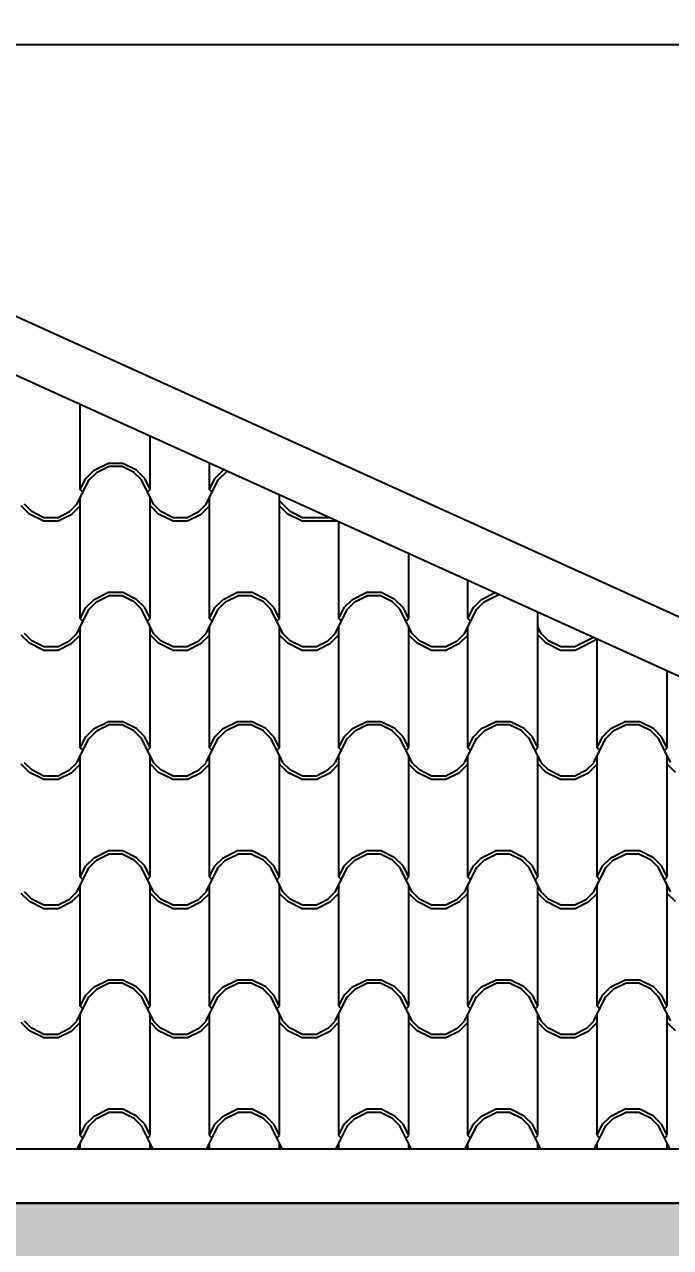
# Model space of a CAD drawing. Extents: x -14.8 to 35.6, y 44.5 to 81.2.
# Drawn here: x 31.664 to 32.864, y 50.01 to 52.283 of the extents above; entities that cross this region are included whole.
import ezdxf

# ---------------------------------------------------------------- set-up
doc = ezdxf.new("R2010")
doc.units = 0
doc.header["$MEASUREMENT"] = 0
doc.header["$PDMODE"] = 3
doc.layers.get('0').update_dxf_attribs({"linetype": 'CONTINUOUS'})
doc.layers.get('DEFPOINTS').update_dxf_attribs({"linetype": 'CONTINUOUS'})
for name, color, linetype in [('COTAS', 12, 'CONTINUOUS'), ('NUEVO', 1, 'CONTINUOUS'), ('RELLENO', 7, 'CONTINUOUS')]:
    doc.layers.add(name, color=color, linetype=linetype)
doc.styles.add('COTAS SECUNDARIAS', font='ARIALN.TTF', dxfattribs={"height": 0.15})
doc.dimstyles.new('COTA SECUNDARIAS', dxfattribs={"dimscale": 5, "dimtxt": 1, "dimasz": 0.015, "dimexe": 0, "dimexo": 0, "dimgap": 0.005, "dimtad": 1, "dimzin": 1, "dimdsep": 46, "dimtxsty": 'COTAS SECUNDARIAS', "dimblk": 'OBLIQUE', "dimcen": 0, "dimclrd": 11, "dimclre": 11, "dimclrt": 11, "dimaunit": 1, "dimadec": 1, "dimazin": 0, "dimtfac": 0.4, "dimtix": 1, "dimtmove": 1, "dimatfit": 3, "dimfxl": 1, "dimtolj": 1, "dimtzin": 0, "dimlwd": -1, "dimarcsym": 0})

# ---------------------------------------------------------------- blocks, each defined once
blk = doc.blocks.new('_Oblique')
at = {"color": 0, "linetype": 'ByBlock', "lineweight": -2}
blk.add_line((-0.5, -0.5), (0.5, 0.5), dxfattribs=at)
blk = doc.blocks.new('*D255')
at = {"layer": 'COTAS', "color": 11, "lineweight": -2, "transparency": 16777216}
for p, q in [((30.5359, 52.2452), (34.7808, 52.2452)), ((34.8192, 50.0929), (34.7808, 50.0929))]:
    blk.add_line(p, q, dxfattribs=at)
at = {"layer": 'COTAS', "color": 11, "transparency": 16777216}
blk.add_line((34.7808, 50.0929), (34.7808, 52.2452), dxfattribs=at)
at = {"layer": 'DEFPOINTS', "color": 0, "transparency": 16777216}
for p in [(30.5359, 52.2452), (34.7808, 52.2452), (34.8192, 50.0929)]:
    blk.add_point(p, dxfattribs=at)
at = {"layer": 'COTAS', "color": 11, "transparency": 16777216, "xscale": 0.075, "yscale": 0.075, "zscale": 0.075}
for p, rotation in [((34.7808, 52.2452), 90), ((34.7808, 50.0929), 270)]:
    blk.add_blockref('_Oblique', p, dxfattribs=dict(at, rotation=rotation))
at = {"layer": 'COTAS', "color": 11, "transparency": 16777216, "insert": (34.6792, 51.1691), "char_height": 0.15, "attachment_point": 5, "rotation": 90, "style": 'COTAS SECUNDARIAS'}
blk.add_mtext('\\A1;2.15', dxfattribs=at)

msp = doc.modelspace()

# ---------------------------------------------------------------- hatches: boundary and pattern name
at = {"layer": 'RELLENO'}
h = msp.add_hatch(dxfattribs=at)
h.set_pattern_fill('AR-RROOF', color=1, scale=0.05, style=0)
h.set_pattern_definition([(0, (0, 15.127245), (0.11, 0.05), [0.75, -0.1, 0.25, -0.05]), (0, (0.0665, 15.152245), (-0.05, 0.0665), [0.15, -0.0165, 0.3, -0.0375]), (0, (0.025, 15.169745), (0.26, 0.0335), [0.4, -0.07, 0.2, -0.05])])
h.paths.add_polyline_path([(34.3192, 50.0929), (26.7525, 50.0929), (26.7525, 49.9063), (29.7321, 49.9063), (34.2515, 47.8977), (34.2109, 47.8063), (34.2109, 47.7063), (33.7109, 47.7063), (33.7109, 47.6812), (34.3192, 47.6812)])

# ---------------------------------------------------------------- linework, layer by layer
msp.add_line((26.7525, 50.0929), (34.3192, 50.0929))
at = {"layer": 'NUEVO'}
for p, q in [((30.5359, 52.2452), (34.8605, 50.284)), ((30.5359, 52.1354), (34.8192, 50.1929)), ((34.8192, 50.1929), (26.2525, 50.1929)), ((33.6125, 50.1929), (26.2525, 50.1929)), ((34.8192, 50.0929), (26.2525, 50.0929))]:
    msp.add_line(p, q, dxfattribs=at)
at = {"layer": 'RELLENO', "color": 1}
for p, q in [((31.7681, 51.4189), (31.7681, 51.5766)), ((31.8981, 51.4189), (31.8981, 51.5176)), ((31.7783, 51.4393), (31.7936, 51.4545)), ((31.7844, 51.4364), (31.798, 51.45)), ((31.7936, 51.4546), (31.8191, 51.4673)), ((31.798, 51.4501), (31.8206, 51.4614)), ((31.8472, 51.4673), (31.8191, 51.4673)), ((31.8456, 51.4613), (31.8206, 51.4613)), ((31.8682, 51.4501), (31.8456, 51.4614)), ((31.8726, 51.4546), (31.8472, 51.4673)), ((31.8818, 51.4364), (31.8682, 51.45)), ((31.8879, 51.4393), (31.8726, 51.4545)), ((32.0081, 51.4189), (32.0081, 51.4677)), ((32.0183, 51.4393), (32.0348, 51.4557)), ((32.0244, 51.4364), (32.0409, 51.4529)), ((31.7618, 51.3913), (31.7844, 51.4365)), ((31.7618, 51.3913), (31.7844, 51.4365)), ((31.7681, 51.4189), (31.7783, 51.4393)), ((31.7681, 51.4189), (31.7783, 51.4393)), ((31.9044, 51.3913), (31.8818, 51.4365)), ((31.9044, 51.3913), (31.8818, 51.4365)), ((31.8981, 51.4189), (31.8879, 51.4393)), ((31.8981, 51.4189), (31.8879, 51.4393)), ((32.0018, 51.3913), (32.0244, 51.4365)), ((32.0018, 51.3913), (32.0244, 51.4365)), ((32.0081, 51.4189), (32.0183, 51.4393)), ((32.0081, 51.4189), (32.0183, 51.4393)), ((31.7731, 51.4138), (31.7681, 51.4188)), ((31.7681, 51.1789), (31.7681, 51.4039)), ((31.8931, 51.4138), (31.8981, 51.4188)), ((31.8981, 51.1789), (31.8981, 51.4039)), ((32.0131, 51.4138), (32.0081, 51.4188)), ((32.0081, 51.1789), (32.0081, 51.4039)), ((32.1381, 51.1789), (32.1381, 51.4088)), ((31.6736, 51.3731), (31.6583, 51.3884)), ((31.678, 51.3776), (31.6644, 51.3912)), ((31.7482, 51.3776), (31.7618, 51.3912)), ((31.7526, 51.3731), (31.7679, 51.3884)), ((31.9136, 51.3731), (31.8983, 51.3884)), ((31.918, 51.3776), (31.9044, 51.3912)), ((31.9882, 51.3776), (32.0018, 51.3912)), ((31.9926, 51.3731), (32.0079, 51.3884)), ((32.158, 51.3776), (32.1381, 51.3975)), ((32.1536, 51.3731), (32.1381, 51.3886)), ((31.6991, 51.3604), (31.6736, 51.3731)), ((31.7006, 51.3664), (31.678, 51.3777)), ((31.6991, 51.3604), (31.7272, 51.3604)), ((31.7256, 51.3664), (31.7006, 51.3664)), ((31.7256, 51.3664), (31.7482, 51.3777)), ((31.7272, 51.3604), (31.7526, 51.3731)), ((31.9391, 51.3604), (31.9136, 51.3731)), ((31.9406, 51.3664), (31.918, 51.3777)), ((31.9391, 51.3604), (31.9672, 51.3604)), ((31.9656, 51.3664), (31.9406, 51.3664)), ((31.9656, 51.3664), (31.9882, 51.3777)), ((31.9672, 51.3604), (31.9926, 51.3731)), ((32.1791, 51.3604), (32.1536, 51.3731)), ((32.1806, 51.3664), (32.158, 51.3777)), ((32.1791, 51.3604), (32.2448, 51.3604)), ((32.2317, 51.3664), (32.1806, 51.3664)), ((32.2481, 51.1789), (32.2481, 51.3589)), ((32.3781, 51.1789), (32.3781, 51.2999)), ((32.4881, 51.1789), (32.4881, 51.2501)), ((31.7936, 51.2146), (31.8191, 51.2273)), ((31.798, 51.2101), (31.8206, 51.2214)), ((31.8472, 51.2273), (31.8191, 51.2273)), ((31.8456, 51.2213), (31.8206, 51.2213)), ((31.8682, 51.2101), (31.8456, 51.2214)), ((31.8726, 51.2146), (31.8472, 51.2273)), ((32.0336, 51.2146), (32.0591, 51.2273)), ((32.038, 51.2101), (32.0606, 51.2214)), ((32.0872, 51.2273), (32.0591, 51.2273)), ((32.0856, 51.2213), (32.0606, 51.2213)), ((32.1082, 51.2101), (32.0856, 51.2214)), ((32.1126, 51.2146), (32.0872, 51.2273)), ((32.2736, 51.2146), (32.2991, 51.2273)), ((32.278, 51.2101), (32.3006, 51.2214)), ((32.3272, 51.2273), (32.2991, 51.2273)), ((32.3256, 51.2213), (32.3006, 51.2213)), ((32.3482, 51.2101), (32.3256, 51.2214)), ((32.3526, 51.2146), (32.3272, 51.2273)), ((32.5136, 51.2146), (32.5387, 51.2271)), ((32.518, 51.2101), (32.5458, 51.2239)), ((31.7681, 51.1789), (31.7783, 51.1993)), ((31.7681, 51.1789), (31.7783, 51.1993)), ((31.7783, 51.1993), (31.7936, 51.2145)), ((31.7844, 51.1964), (31.798, 51.21)), ((31.8818, 51.1964), (31.8682, 51.21)), ((31.8879, 51.1993), (31.8726, 51.2145)), ((31.8981, 51.1789), (31.8879, 51.1993)), ((31.8981, 51.1789), (31.8879, 51.1993)), ((32.0081, 51.1789), (32.0183, 51.1993)), ((32.0081, 51.1789), (32.0183, 51.1993)), ((32.0183, 51.1993), (32.0336, 51.2145)), ((32.0244, 51.1964), (32.038, 51.21)), ((32.1218, 51.1964), (32.1082, 51.21)), ((32.1279, 51.1993), (32.1126, 51.2145)), ((32.1381, 51.1789), (32.1279, 51.1993)), ((32.1381, 51.1789), (32.1279, 51.1993)), ((32.2481, 51.1789), (32.2583, 51.1993)), ((32.2481, 51.1789), (32.2583, 51.1993)), ((32.2583, 51.1993), (32.2736, 51.2145)), ((32.2644, 51.1964), (32.278, 51.21)), ((32.3618, 51.1964), (32.3482, 51.21)), ((32.3679, 51.1993), (32.3526, 51.2145)), ((32.3781, 51.1789), (32.3679, 51.1993)), ((32.3781, 51.1789), (32.3679, 51.1993)), ((32.4881, 51.1789), (32.4983, 51.1993)), ((32.4881, 51.1789), (32.4983, 51.1993)), ((32.4983, 51.1993), (32.5136, 51.2145)), ((32.5044, 51.1964), (32.518, 51.21)), ((31.7618, 51.1513), (31.7844, 51.1965)), ((31.7618, 51.1513), (31.7844, 51.1965)), ((31.7731, 51.1738), (31.7681, 51.1788)), ((31.9044, 51.1513), (31.8818, 51.1965)), ((31.9044, 51.1513), (31.8818, 51.1965)), ((31.8931, 51.1738), (31.8981, 51.1788)), ((32.0018, 51.1513), (32.0244, 51.1965)), ((32.0018, 51.1513), (32.0244, 51.1965)), ((32.0131, 51.1738), (32.0081, 51.1788)), ((32.1444, 51.1513), (32.1218, 51.1965)), ((32.1444, 51.1513), (32.1218, 51.1965)), ((32.1331, 51.1738), (32.1381, 51.1788)), ((32.2418, 51.1513), (32.2644, 51.1965)), ((32.2418, 51.1513), (32.2644, 51.1965)), ((32.2531, 51.1738), (32.2481, 51.1788)), ((32.3844, 51.1513), (32.3618, 51.1965)), ((32.3844, 51.1513), (32.3618, 51.1965)), ((32.3731, 51.1738), (32.3781, 51.1788)), ((32.4818, 51.1513), (32.5044, 51.1965)), ((32.4818, 51.1513), (32.5044, 51.1965)), ((32.4931, 51.1738), (32.4881, 51.1788)), ((32.6181, 50.9389), (32.6181, 51.1911)), ((31.678, 51.1376), (31.6644, 51.1512)), ((31.7482, 51.1376), (31.7618, 51.1512)), ((31.7681, 50.9389), (31.7681, 51.1639)), ((31.8981, 50.9389), (31.8981, 51.1639)), ((31.918, 51.1376), (31.9044, 51.1512)), ((31.9882, 51.1376), (32.0018, 51.1512)), ((32.0081, 50.9389), (32.0081, 51.1639)), ((32.1381, 50.9389), (32.1381, 51.1639)), ((32.158, 51.1376), (32.1444, 51.1512)), ((32.2282, 51.1376), (32.2418, 51.1512)), ((32.2481, 50.9389), (32.2481, 51.1639)), ((32.3781, 50.9389), (32.3781, 51.1639)), ((32.398, 51.1376), (32.3844, 51.1512)), ((32.4682, 51.1376), (32.4818, 51.1512)), ((32.4881, 50.9389), (32.4881, 51.1639)), ((32.6244, 51.1513), (32.6181, 51.1639)), ((32.6244, 51.1513), (32.6181, 51.1639)), ((32.638, 51.1376), (32.6244, 51.1512)), ((31.6736, 51.1331), (31.6583, 51.1484)), ((31.6991, 51.1204), (31.6736, 51.1331)), ((31.7006, 51.1264), (31.678, 51.1377)), ((31.7256, 51.1264), (31.7482, 51.1377)), ((31.7272, 51.1204), (31.7526, 51.1331)), ((31.7526, 51.1331), (31.7679, 51.1484)), ((31.9136, 51.1331), (31.8983, 51.1484)), ((31.9391, 51.1204), (31.9136, 51.1331)), ((31.9406, 51.1264), (31.918, 51.1377)), ((31.9656, 51.1264), (31.9882, 51.1377)), ((31.9672, 51.1204), (31.9926, 51.1331)), ((31.9926, 51.1331), (32.0079, 51.1484)), ((32.1536, 51.1331), (32.1383, 51.1484)), ((32.1791, 51.1204), (32.1536, 51.1331)), ((32.1806, 51.1264), (32.158, 51.1377)), ((32.2056, 51.1264), (32.2282, 51.1377)), ((32.2072, 51.1204), (32.2326, 51.1331)), ((32.2326, 51.1331), (32.2479, 51.1484)), ((32.3936, 51.1331), (32.3783, 51.1484)), ((32.4191, 51.1204), (32.3936, 51.1331)), ((32.4206, 51.1264), (32.398, 51.1377)), ((32.4456, 51.1264), (32.4682, 51.1377)), ((32.4472, 51.1204), (32.4726, 51.1331)), ((32.4726, 51.1331), (32.4879, 51.1484)), ((32.6336, 51.1331), (32.6183, 51.1484)), ((32.6591, 51.1204), (32.6336, 51.1331)), ((32.6606, 51.1264), (32.638, 51.1377)), ((32.6856, 51.1264), (32.7214, 51.1443)), ((32.6872, 51.1204), (32.7285, 51.1411)), ((32.7281, 50.9389), (32.7281, 51.1412)), ((31.6991, 51.1204), (31.7272, 51.1204)), ((31.7256, 51.1264), (31.7006, 51.1264)), ((31.9391, 51.1204), (31.9672, 51.1204)), ((31.9656, 51.1264), (31.9406, 51.1264)), ((32.1791, 51.1204), (32.2072, 51.1204)), ((32.2056, 51.1264), (32.1806, 51.1264)), ((32.4191, 51.1204), (32.4472, 51.1204)), ((32.4456, 51.1264), (32.4206, 51.1264)), ((32.6591, 51.1204), (32.6872, 51.1204)), ((32.6856, 51.1264), (32.6606, 51.1264)), ((32.8581, 50.9389), (32.8581, 51.0823)), ((31.7783, 50.9593), (31.7936, 50.9745)), ((31.7844, 50.9564), (31.798, 50.97)), ((31.7936, 50.9746), (31.8191, 50.9873)), ((31.798, 50.9701), (31.8206, 50.9814)), ((31.8472, 50.9873), (31.8191, 50.9873)), ((31.8456, 50.9813), (31.8206, 50.9813)), ((31.8682, 50.9701), (31.8456, 50.9814)), ((31.8726, 50.9746), (31.8472, 50.9873)), ((31.8818, 50.9564), (31.8682, 50.97)), ((31.8879, 50.9593), (31.8726, 50.9745)), ((32.0183, 50.9593), (32.0336, 50.9745)), ((32.0244, 50.9564), (32.038, 50.97)), ((32.0336, 50.9746), (32.0591, 50.9873)), ((32.038, 50.9701), (32.0606, 50.9814)), ((32.0872, 50.9873), (32.0591, 50.9873)), ((32.0856, 50.9813), (32.0606, 50.9813)), ((32.1082, 50.9701), (32.0856, 50.9814)), ((32.1126, 50.9746), (32.0872, 50.9873)), ((32.1218, 50.9564), (32.1082, 50.97)), ((32.1279, 50.9593), (32.1126, 50.9745)), ((32.2583, 50.9593), (32.2736, 50.9745)), ((32.2644, 50.9564), (32.278, 50.97)), ((32.2736, 50.9746), (32.2991, 50.9873)), ((32.278, 50.9701), (32.3006, 50.9814)), ((32.3272, 50.9873), (32.2991, 50.9873)), ((32.3256, 50.9813), (32.3006, 50.9813)), ((32.3482, 50.9701), (32.3256, 50.9814)), ((32.3526, 50.9746), (32.3272, 50.9873)), ((32.3618, 50.9564), (32.3482, 50.97)), ((32.3679, 50.9593), (32.3526, 50.9745)), ((32.4983, 50.9593), (32.5136, 50.9745)), ((32.5044, 50.9564), (32.518, 50.97)), ((32.5136, 50.9746), (32.5391, 50.9873)), ((32.518, 50.9701), (32.5406, 50.9814)), ((32.5672, 50.9873), (32.5391, 50.9873)), ((32.5656, 50.9813), (32.5406, 50.9813)), ((32.5882, 50.9701), (32.5656, 50.9814)), ((32.5926, 50.9746), (32.5672, 50.9873)), ((32.6018, 50.9564), (32.5882, 50.97)), ((32.6079, 50.9593), (32.5926, 50.9745)), ((32.7383, 50.9593), (32.7536, 50.9745)), ((32.7444, 50.9564), (32.758, 50.97)), ((32.7536, 50.9746), (32.7791, 50.9873)), ((32.758, 50.9701), (32.7806, 50.9814)), ((32.8072, 50.9873), (32.7791, 50.9873)), ((32.8056, 50.9813), (32.7806, 50.9813)), ((32.8282, 50.9701), (32.8056, 50.9814)), ((32.8326, 50.9746), (32.8072, 50.9873)), ((32.8418, 50.9564), (32.8282, 50.97)), ((32.8479, 50.9593), (32.8326, 50.9745)), ((31.7618, 50.9113), (31.7844, 50.9565)), ((31.7618, 50.9113), (31.7844, 50.9565)), ((31.7681, 50.9389), (31.7783, 50.9593)), ((31.7681, 50.9389), (31.7783, 50.9593)), ((31.9044, 50.9113), (31.8818, 50.9565)), ((31.9044, 50.9113), (31.8818, 50.9565)), ((31.8981, 50.9389), (31.8879, 50.9593)), ((31.8981, 50.9389), (31.8879, 50.9593)), ((32.0018, 50.9113), (32.0244, 50.9565)), ((32.0018, 50.9113), (32.0244, 50.9565)), ((32.0081, 50.9389), (32.0183, 50.9593)), ((32.0081, 50.9389), (32.0183, 50.9593)), ((32.1444, 50.9113), (32.1218, 50.9565)), ((32.1444, 50.9113), (32.1218, 50.9565)), ((32.1381, 50.9389), (32.1279, 50.9593)), ((32.1381, 50.9389), (32.1279, 50.9593)), ((32.2418, 50.9113), (32.2644, 50.9565)), ((32.2418, 50.9113), (32.2644, 50.9565)), ((32.2481, 50.9389), (32.2583, 50.9593)), ((32.2481, 50.9389), (32.2583, 50.9593)), ((32.3844, 50.9113), (32.3618, 50.9565)), ((32.3844, 50.9113), (32.3618, 50.9565)), ((32.3781, 50.9389), (32.3679, 50.9593)), ((32.3781, 50.9389), (32.3679, 50.9593)), ((32.4818, 50.9113), (32.5044, 50.9565)), ((32.4818, 50.9113), (32.5044, 50.9565)), ((32.4881, 50.9389), (32.4983, 50.9593)), ((32.4881, 50.9389), (32.4983, 50.9593)), ((32.6244, 50.9113), (32.6018, 50.9565)), ((32.6244, 50.9113), (32.6018, 50.9565)), ((32.6181, 50.9389), (32.6079, 50.9593)), ((32.6181, 50.9389), (32.6079, 50.9593)), ((32.7218, 50.9113), (32.7444, 50.9565)), ((32.7218, 50.9113), (32.7444, 50.9565)), ((32.7281, 50.9389), (32.7383, 50.9593)), ((32.7281, 50.9389), (32.7383, 50.9593)), ((32.8644, 50.9113), (32.8418, 50.9565)), ((32.8644, 50.9113), (32.8418, 50.9565)), ((32.8581, 50.9389), (32.8479, 50.9593)), ((32.8581, 50.9389), (32.8479, 50.9593)), ((31.7731, 50.9338), (31.7681, 50.9388)), ((31.8931, 50.9338), (31.8981, 50.9388)), ((32.0131, 50.9338), (32.0081, 50.9388)), ((32.1331, 50.9338), (32.1381, 50.9388)), ((32.2531, 50.9338), (32.2481, 50.9388)), ((32.3731, 50.9338), (32.3781, 50.9388)), ((32.4931, 50.9338), (32.4881, 50.9388)), ((32.6131, 50.9338), (32.6181, 50.9388)), ((32.7331, 50.9338), (32.7281, 50.9388)), ((32.8531, 50.9338), (32.8581, 50.9388)), ((31.6736, 50.8931), (31.6583, 50.9084)), ((31.678, 50.8976), (31.6644, 50.9112)), ((31.7482, 50.8976), (31.7618, 50.9112)), ((31.7526, 50.8931), (31.7679, 50.9084)), ((31.7681, 50.6989), (31.7681, 50.9239)), ((31.8981, 50.6989), (31.8981, 50.9239)), ((31.9136, 50.8931), (31.8983, 50.9084)), ((31.918, 50.8976), (31.9044, 50.9112)), ((31.9882, 50.8976), (32.0018, 50.9112)), ((31.9926, 50.8931), (32.0079, 50.9084)), ((32.0081, 50.6989), (32.0081, 50.9239)), ((32.1381, 50.6989), (32.1381, 50.9239)), ((32.1536, 50.8931), (32.1383, 50.9084)), ((32.158, 50.8976), (32.1444, 50.9112)), ((32.2282, 50.8976), (32.2418, 50.9112)), ((32.2326, 50.8931), (32.2479, 50.9084)), ((32.2481, 50.6989), (32.2481, 50.9239)), ((32.3781, 50.6989), (32.3781, 50.9239)), ((32.3936, 50.8931), (32.3783, 50.9084)), ((32.398, 50.8976), (32.3844, 50.9112)), ((32.4682, 50.8976), (32.4818, 50.9112)), ((32.4726, 50.8931), (32.4879, 50.9084)), ((32.4881, 50.6989), (32.4881, 50.9239)), ((32.6181, 50.6989), (32.6181, 50.9239)), ((32.6336, 50.8931), (32.6183, 50.9084)), ((32.638, 50.8976), (32.6244, 50.9112)), ((32.7082, 50.8976), (32.7218, 50.9112)), ((32.7126, 50.8931), (32.7279, 50.9084)), ((32.7281, 50.6989), (32.7281, 50.9239)), ((32.8581, 50.6989), (32.8581, 50.9239)), ((32.8736, 50.8931), (32.8583, 50.9084)), ((31.6991, 50.8804), (31.6736, 50.8931)), ((31.7006, 50.8864), (31.678, 50.8977)), ((31.6991, 50.8804), (31.7272, 50.8804)), ((31.7256, 50.8864), (31.7006, 50.8864)), ((31.7256, 50.8864), (31.7482, 50.8977)), ((31.7272, 50.8804), (31.7526, 50.8931)), ((31.9391, 50.8804), (31.9136, 50.8931)), ((31.9406, 50.8864), (31.918, 50.8977)), ((31.9391, 50.8804), (31.9672, 50.8804)), ((31.9656, 50.8864), (31.9406, 50.8864)), ((31.9656, 50.8864), (31.9882, 50.8977)), ((31.9672, 50.8804), (31.9926, 50.8931)), ((32.1791, 50.8804), (32.1536, 50.8931)), ((32.1806, 50.8864), (32.158, 50.8977)), ((32.1791, 50.8804), (32.2072, 50.8804)), ((32.2056, 50.8864), (32.1806, 50.8864)), ((32.2056, 50.8864), (32.2282, 50.8977)), ((32.2072, 50.8804), (32.2326, 50.8931)), ((32.4191, 50.8804), (32.3936, 50.8931)), ((32.4206, 50.8864), (32.398, 50.8977)), ((32.4191, 50.8804), (32.4472, 50.8804)), ((32.4456, 50.8864), (32.4206, 50.8864)), ((32.4456, 50.8864), (32.4682, 50.8977)), ((32.4472, 50.8804), (32.4726, 50.8931)), ((32.6591, 50.8804), (32.6336, 50.8931)), ((32.6606, 50.8864), (32.638, 50.8977)), ((32.6591, 50.8804), (32.6872, 50.8804)), ((32.6856, 50.8864), (32.6606, 50.8864)), ((32.6856, 50.8864), (32.7082, 50.8977)), ((32.6872, 50.8804), (32.7126, 50.8931)), ((31.7936, 50.7346), (31.8191, 50.7473)), ((31.8472, 50.7473), (31.8191, 50.7473)), ((31.8726, 50.7346), (31.8472, 50.7473)), ((32.0336, 50.7346), (32.0591, 50.7473)), ((32.0872, 50.7473), (32.0591, 50.7473)), ((32.1126, 50.7346), (32.0872, 50.7473)), ((32.2736, 50.7346), (32.2991, 50.7473)), ((32.3272, 50.7473), (32.2991, 50.7473)), ((32.3526, 50.7346), (32.3272, 50.7473)), ((32.5136, 50.7346), (32.5391, 50.7473)), ((32.5672, 50.7473), (32.5391, 50.7473)), ((32.5926, 50.7346), (32.5672, 50.7473)), ((32.7536, 50.7346), (32.7791, 50.7473)), ((32.8072, 50.7473), (32.7791, 50.7473)), ((32.8326, 50.7346), (32.8072, 50.7473)), ((31.7783, 50.7193), (31.7936, 50.7345)), ((31.7844, 50.7164), (31.798, 50.73)), ((31.798, 50.7301), (31.8206, 50.7414)), ((31.8456, 50.7413), (31.8206, 50.7413)), ((31.8682, 50.7301), (31.8456, 50.7414)), ((31.8818, 50.7164), (31.8682, 50.73)), ((31.8879, 50.7193), (31.8726, 50.7345)), ((32.0183, 50.7193), (32.0336, 50.7345)), ((32.0244, 50.7164), (32.038, 50.73)), ((32.038, 50.7301), (32.0606, 50.7414)), ((32.0856, 50.7413), (32.0606, 50.7413)), ((32.1082, 50.7301), (32.0856, 50.7414)), ((32.1218, 50.7164), (32.1082, 50.73)), ((32.1279, 50.7193), (32.1126, 50.7345)), ((32.2583, 50.7193), (32.2736, 50.7345)), ((32.2644, 50.7164), (32.278, 50.73)), ((32.278, 50.7301), (32.3006, 50.7414)), ((32.3256, 50.7413), (32.3006, 50.7413)), ((32.3482, 50.7301), (32.3256, 50.7414)), ((32.3618, 50.7164), (32.3482, 50.73)), ((32.3679, 50.7193), (32.3526, 50.7345)), ((32.4983, 50.7193), (32.5136, 50.7345)), ((32.5044, 50.7164), (32.518, 50.73)), ((32.518, 50.7301), (32.5406, 50.7414)), ((32.5656, 50.7413), (32.5406, 50.7413)), ((32.5882, 50.7301), (32.5656, 50.7414)), ((32.6018, 50.7164), (32.5882, 50.73)), ((32.6079, 50.7193), (32.5926, 50.7345)), ((32.7383, 50.7193), (32.7536, 50.7345)), ((32.7444, 50.7164), (32.758, 50.73)), ((32.758, 50.7301), (32.7806, 50.7414)), ((32.8056, 50.7413), (32.7806, 50.7413)), ((32.8282, 50.7301), (32.8056, 50.7414)), ((32.8418, 50.7164), (32.8282, 50.73)), ((32.8479, 50.7193), (32.8326, 50.7345)), ((31.7618, 50.6713), (31.7844, 50.7165)), ((31.7618, 50.6713), (31.7844, 50.7165)), ((31.7681, 50.6989), (31.7783, 50.7193)), ((31.7681, 50.6989), (31.7783, 50.7193)), ((31.7731, 50.6938), (31.7681, 50.6988)), ((31.9044, 50.6713), (31.8818, 50.7165)), ((31.9044, 50.6713), (31.8818, 50.7165)), ((31.8981, 50.6989), (31.8879, 50.7193)), ((31.8981, 50.6989), (31.8879, 50.7193)), ((31.8931, 50.6938), (31.8981, 50.6988)), ((32.0018, 50.6713), (32.0244, 50.7165)), ((32.0018, 50.6713), (32.0244, 50.7165)), ((32.0081, 50.6989), (32.0183, 50.7193)), ((32.0081, 50.6989), (32.0183, 50.7193)), ((32.0131, 50.6938), (32.0081, 50.6988)), ((32.1444, 50.6713), (32.1218, 50.7165)), ((32.1444, 50.6713), (32.1218, 50.7165)), ((32.1381, 50.6989), (32.1279, 50.7193)), ((32.1381, 50.6989), (32.1279, 50.7193)), ((32.1331, 50.6938), (32.1381, 50.6988)), ((32.2418, 50.6713), (32.2644, 50.7165)), ((32.2418, 50.6713), (32.2644, 50.7165)), ((32.2481, 50.6989), (32.2583, 50.7193)), ((32.2481, 50.6989), (32.2583, 50.7193)), ((32.2531, 50.6938), (32.2481, 50.6988)), ((32.3844, 50.6713), (32.3618, 50.7165)), ((32.3844, 50.6713), (32.3618, 50.7165)), ((32.3781, 50.6989), (32.3679, 50.7193)), ((32.3781, 50.6989), (32.3679, 50.7193)), ((32.3731, 50.6938), (32.3781, 50.6988)), ((32.4818, 50.6713), (32.5044, 50.7165)), ((32.4818, 50.6713), (32.5044, 50.7165)), ((32.4881, 50.6989), (32.4983, 50.7193)), ((32.4881, 50.6989), (32.4983, 50.7193)), ((32.4931, 50.6938), (32.4881, 50.6988)), ((32.6244, 50.6713), (32.6018, 50.7165)), ((32.6244, 50.6713), (32.6018, 50.7165)), ((32.6181, 50.6989), (32.6079, 50.7193)), ((32.6181, 50.6989), (32.6079, 50.7193)), ((32.6131, 50.6938), (32.6181, 50.6988)), ((32.7218, 50.6713), (32.7444, 50.7165)), ((32.7218, 50.6713), (32.7444, 50.7165)), ((32.7281, 50.6989), (32.7383, 50.7193)), ((32.7281, 50.6989), (32.7383, 50.7193)), ((32.7331, 50.6938), (32.7281, 50.6988)), ((32.8644, 50.6713), (32.8418, 50.7165)), ((32.8644, 50.6713), (32.8418, 50.7165)), ((32.8581, 50.6989), (32.8479, 50.7193)), ((32.8581, 50.6989), (32.8479, 50.7193)), ((32.8531, 50.6938), (32.8581, 50.6988)), ((31.7681, 50.4589), (31.7681, 50.6839)), ((31.8981, 50.4589), (31.8981, 50.6839)), ((32.0081, 50.4589), (32.0081, 50.6839)), ((32.1381, 50.4589), (32.1381, 50.6839)), ((32.2481, 50.4589), (32.2481, 50.6839)), ((32.3781, 50.4589), (32.3781, 50.6839)), ((32.4881, 50.4589), (32.4881, 50.6839)), ((32.6181, 50.4589), (32.6181, 50.6839)), ((32.7281, 50.4589), (32.7281, 50.6839)), ((32.8581, 50.4589), (32.8581, 50.6839)), ((31.6736, 50.6531), (31.6583, 50.6684)), ((31.678, 50.6576), (31.6644, 50.6712)), ((31.6991, 50.6404), (31.6736, 50.6531)), ((31.7006, 50.6464), (31.678, 50.6577)), ((31.7256, 50.6464), (31.7482, 50.6577)), ((31.7272, 50.6404), (31.7526, 50.6531)), ((31.7482, 50.6576), (31.7618, 50.6712)), ((31.7526, 50.6531), (31.7679, 50.6684)), ((31.9136, 50.6531), (31.8983, 50.6684)), ((31.918, 50.6576), (31.9044, 50.6712)), ((31.9391, 50.6404), (31.9136, 50.6531)), ((31.9406, 50.6464), (31.918, 50.6577)), ((31.9656, 50.6464), (31.9882, 50.6577)), ((31.9672, 50.6404), (31.9926, 50.6531)), ((31.9882, 50.6576), (32.0018, 50.6712)), ((31.9926, 50.6531), (32.0079, 50.6684)), ((32.1536, 50.6531), (32.1383, 50.6684)), ((32.158, 50.6576), (32.1444, 50.6712)), ((32.1791, 50.6404), (32.1536, 50.6531)), ((32.1806, 50.6464), (32.158, 50.6577)), ((32.2056, 50.6464), (32.2282, 50.6577)), ((32.2072, 50.6404), (32.2326, 50.6531)), ((32.2282, 50.6576), (32.2418, 50.6712)), ((32.2326, 50.6531), (32.2479, 50.6684)), ((32.3936, 50.6531), (32.3783, 50.6684)), ((32.398, 50.6576), (32.3844, 50.6712)), ((32.4191, 50.6404), (32.3936, 50.6531)), ((32.4206, 50.6464), (32.398, 50.6577)), ((32.4456, 50.6464), (32.4682, 50.6577)), ((32.4472, 50.6404), (32.4726, 50.6531)), ((32.4682, 50.6576), (32.4818, 50.6712)), ((32.4726, 50.6531), (32.4879, 50.6684)), ((32.6336, 50.6531), (32.6183, 50.6684)), ((32.638, 50.6576), (32.6244, 50.6712)), ((32.6591, 50.6404), (32.6336, 50.6531)), ((32.6606, 50.6464), (32.638, 50.6577)), ((32.6856, 50.6464), (32.7082, 50.6577)), ((32.6872, 50.6404), (32.7126, 50.6531)), ((32.7082, 50.6576), (32.7218, 50.6712)), ((32.7126, 50.6531), (32.7279, 50.6684)), ((32.8736, 50.6531), (32.8583, 50.6684)), ((31.6991, 50.6404), (31.7272, 50.6404)), ((31.7256, 50.6464), (31.7006, 50.6464)), ((31.9391, 50.6404), (31.9672, 50.6404)), ((31.9656, 50.6464), (31.9406, 50.6464)), ((32.1791, 50.6404), (32.2072, 50.6404)), ((32.2056, 50.6464), (32.1806, 50.6464)), ((32.4191, 50.6404), (32.4472, 50.6404)), ((32.4456, 50.6464), (32.4206, 50.6464)), ((32.6591, 50.6404), (32.6872, 50.6404)), ((32.6856, 50.6464), (32.6606, 50.6464)), ((31.7783, 50.4793), (31.7936, 50.4945)), ((31.7936, 50.4946), (31.8191, 50.5073)), ((31.798, 50.4901), (31.8206, 50.5014)), ((31.8472, 50.5073), (31.8191, 50.5073)), ((31.8456, 50.5013), (31.8206, 50.5013)), ((31.8682, 50.4901), (31.8456, 50.5014)), ((31.8726, 50.4946), (31.8472, 50.5073)), ((31.8879, 50.4793), (31.8726, 50.4945)), ((32.0183, 50.4793), (32.0336, 50.4945)), ((32.0336, 50.4946), (32.0591, 50.5073)), ((32.038, 50.4901), (32.0606, 50.5014)), ((32.0872, 50.5073), (32.0591, 50.5073)), ((32.0856, 50.5013), (32.0606, 50.5013)), ((32.1082, 50.4901), (32.0856, 50.5014)), ((32.1126, 50.4946), (32.0872, 50.5073)), ((32.1279, 50.4793), (32.1126, 50.4945)), ((32.2583, 50.4793), (32.2736, 50.4945)), ((32.2736, 50.4946), (32.2991, 50.5073)), ((32.278, 50.4901), (32.3006, 50.5014)), ((32.3272, 50.5073), (32.2991, 50.5073)), ((32.3256, 50.5013), (32.3006, 50.5013)), ((32.3482, 50.4901), (32.3256, 50.5014)), ((32.3526, 50.4946), (32.3272, 50.5073)), ((32.3679, 50.4793), (32.3526, 50.4945)), ((32.4983, 50.4793), (32.5136, 50.4945)), ((32.5136, 50.4946), (32.5391, 50.5073)), ((32.518, 50.4901), (32.5406, 50.5014)), ((32.5672, 50.5073), (32.5391, 50.5073)), ((32.5656, 50.5013), (32.5406, 50.5013)), ((32.5882, 50.4901), (32.5656, 50.5014)), ((32.5926, 50.4946), (32.5672, 50.5073)), ((32.6079, 50.4793), (32.5926, 50.4945)), ((32.7383, 50.4793), (32.7536, 50.4945)), ((32.7536, 50.4946), (32.7791, 50.5073)), ((32.758, 50.4901), (32.7806, 50.5014)), ((32.8072, 50.5073), (32.7791, 50.5073)), ((32.8056, 50.5013), (32.7806, 50.5013)), ((32.8282, 50.4901), (32.8056, 50.5014)), ((32.8326, 50.4946), (32.8072, 50.5073)), ((32.8479, 50.4793), (32.8326, 50.4945)), ((31.7618, 50.4313), (31.7844, 50.4765)), ((31.7618, 50.4313), (31.7844, 50.4765)), ((31.7681, 50.4589), (31.7783, 50.4793)), ((31.7681, 50.4589), (31.7783, 50.4793)), ((31.7844, 50.4764), (31.798, 50.49)), ((31.8818, 50.4764), (31.8682, 50.49)), ((31.9044, 50.4313), (31.8818, 50.4765)), ((31.9044, 50.4313), (31.8818, 50.4765)), ((31.8981, 50.4589), (31.8879, 50.4793)), ((31.8981, 50.4589), (31.8879, 50.4793)), ((32.0018, 50.4313), (32.0244, 50.4765)), ((32.0018, 50.4313), (32.0244, 50.4765)), ((32.0081, 50.4589), (32.0183, 50.4793)), ((32.0081, 50.4589), (32.0183, 50.4793)), ((32.0244, 50.4764), (32.038, 50.49)), ((32.1218, 50.4764), (32.1082, 50.49)), ((32.1444, 50.4313), (32.1218, 50.4765)), ((32.1444, 50.4313), (32.1218, 50.4765)), ((32.1381, 50.4589), (32.1279, 50.4793)), ((32.1381, 50.4589), (32.1279, 50.4793)), ((32.2418, 50.4313), (32.2644, 50.4765)), ((32.2418, 50.4313), (32.2644, 50.4765)), ((32.2481, 50.4589), (32.2583, 50.4793)), ((32.2481, 50.4589), (32.2583, 50.4793)), ((32.2644, 50.4764), (32.278, 50.49)), ((32.3618, 50.4764), (32.3482, 50.49)), ((32.3844, 50.4313), (32.3618, 50.4765)), ((32.3844, 50.4313), (32.3618, 50.4765)), ((32.3781, 50.4589), (32.3679, 50.4793)), ((32.3781, 50.4589), (32.3679, 50.4793)), ((32.4818, 50.4313), (32.5044, 50.4765)), ((32.4818, 50.4313), (32.5044, 50.4765)), ((32.4881, 50.4589), (32.4983, 50.4793)), ((32.4881, 50.4589), (32.4983, 50.4793)), ((32.5044, 50.4764), (32.518, 50.49)), ((32.6018, 50.4764), (32.5882, 50.49)), ((32.6244, 50.4313), (32.6018, 50.4765)), ((32.6244, 50.4313), (32.6018, 50.4765)), ((32.6181, 50.4589), (32.6079, 50.4793)), ((32.6181, 50.4589), (32.6079, 50.4793)), ((32.7218, 50.4313), (32.7444, 50.4765)), ((32.7218, 50.4313), (32.7444, 50.4765)), ((32.7281, 50.4589), (32.7383, 50.4793)), ((32.7281, 50.4589), (32.7383, 50.4793)), ((32.7444, 50.4764), (32.758, 50.49)), ((32.8418, 50.4764), (32.8282, 50.49)), ((32.8644, 50.4313), (32.8418, 50.4765)), ((32.8644, 50.4313), (32.8418, 50.4765)), ((32.8581, 50.4589), (32.8479, 50.4793)), ((32.8581, 50.4589), (32.8479, 50.4793)), ((31.7731, 50.4538), (31.7681, 50.4588)), ((31.8931, 50.4538), (31.8981, 50.4588)), ((32.0131, 50.4538), (32.0081, 50.4588)), ((32.1331, 50.4538), (32.1381, 50.4588)), ((32.2531, 50.4538), (32.2481, 50.4588)), ((32.3731, 50.4538), (32.3781, 50.4588)), ((32.4931, 50.4538), (32.4881, 50.4588)), ((32.6131, 50.4538), (32.6181, 50.4588)), ((32.7331, 50.4538), (32.7281, 50.4588)), ((32.8531, 50.4538), (32.8581, 50.4588)), ((31.6736, 50.4131), (31.6583, 50.4284)), ((31.678, 50.4176), (31.6644, 50.4312)), ((31.7482, 50.4176), (31.7618, 50.4312)), ((31.7526, 50.4131), (31.7679, 50.4284)), ((31.7681, 50.2189), (31.7681, 50.4439)), ((31.8981, 50.2189), (31.8981, 50.4439)), ((31.9136, 50.4131), (31.8983, 50.4284)), ((31.918, 50.4176), (31.9044, 50.4312)), ((31.9882, 50.4176), (32.0018, 50.4312)), ((31.9926, 50.4131), (32.0079, 50.4284)), ((32.0081, 50.2189), (32.0081, 50.4439)), ((32.1381, 50.2189), (32.1381, 50.4439)), ((32.1536, 50.4131), (32.1383, 50.4284)), ((32.158, 50.4176), (32.1444, 50.4312)), ((32.2282, 50.4176), (32.2418, 50.4312)), ((32.2326, 50.4131), (32.2479, 50.4284)), ((32.2481, 50.2189), (32.2481, 50.4439)), ((32.3781, 50.2189), (32.3781, 50.4439)), ((32.3936, 50.4131), (32.3783, 50.4284)), ((32.398, 50.4176), (32.3844, 50.4312)), ((32.4682, 50.4176), (32.4818, 50.4312)), ((32.4726, 50.4131), (32.4879, 50.4284)), ((32.4881, 50.2189), (32.4881, 50.4439)), ((32.6181, 50.2189), (32.6181, 50.4439)), ((32.6336, 50.4131), (32.6183, 50.4284)), ((32.638, 50.4176), (32.6244, 50.4312)), ((32.7082, 50.4176), (32.7218, 50.4312)), ((32.7126, 50.4131), (32.7279, 50.4284)), ((32.7281, 50.2189), (32.7281, 50.4439)), ((32.8581, 50.2189), (32.8581, 50.4439)), ((32.8736, 50.4131), (32.8583, 50.4284)), ((31.6991, 50.4004), (31.6736, 50.4131)), ((31.7006, 50.4064), (31.678, 50.4177)), ((31.7256, 50.4064), (31.7006, 50.4064)), ((31.7256, 50.4064), (31.7482, 50.4177)), ((31.7272, 50.4004), (31.7526, 50.4131)), ((31.9391, 50.4004), (31.9136, 50.4131)), ((31.9406, 50.4064), (31.918, 50.4177)), ((31.9656, 50.4064), (31.9406, 50.4064)), ((31.9656, 50.4064), (31.9882, 50.4177)), ((31.9672, 50.4004), (31.9926, 50.4131)), ((32.1791, 50.4004), (32.1536, 50.4131)), ((32.1806, 50.4064), (32.158, 50.4177)), ((32.2056, 50.4064), (32.1806, 50.4064)), ((32.2056, 50.4064), (32.2282, 50.4177)), ((32.2072, 50.4004), (32.2326, 50.4131)), ((32.4191, 50.4004), (32.3936, 50.4131)), ((32.4206, 50.4064), (32.398, 50.4177)), ((32.4456, 50.4064), (32.4206, 50.4064)), ((32.4456, 50.4064), (32.4682, 50.4177)), ((32.4472, 50.4004), (32.4726, 50.4131)), ((32.6591, 50.4004), (32.6336, 50.4131)), ((32.6606, 50.4064), (32.638, 50.4177)), ((32.6856, 50.4064), (32.6606, 50.4064)), ((32.6856, 50.4064), (32.7082, 50.4177)), ((32.6872, 50.4004), (32.7126, 50.4131)), ((31.6991, 50.4004), (31.7272, 50.4004)), ((31.9391, 50.4004), (31.9672, 50.4004)), ((32.1791, 50.4004), (32.2072, 50.4004)), ((32.4191, 50.4004), (32.4472, 50.4004)), ((32.6591, 50.4004), (32.6872, 50.4004)), ((31.7936, 50.2546), (31.8191, 50.2673)), ((31.8472, 50.2673), (31.8191, 50.2673)), ((31.8726, 50.2546), (31.8472, 50.2673)), ((32.0336, 50.2546), (32.0591, 50.2673)), ((32.0872, 50.2673), (32.0591, 50.2673)), ((32.1126, 50.2546), (32.0872, 50.2673)), ((32.2736, 50.2546), (32.2991, 50.2673)), ((32.3272, 50.2673), (32.2991, 50.2673)), ((32.3526, 50.2546), (32.3272, 50.2673)), ((32.5136, 50.2546), (32.5391, 50.2673)), ((32.5672, 50.2673), (32.5391, 50.2673)), ((32.5926, 50.2546), (32.5672, 50.2673)), ((32.7536, 50.2546), (32.7791, 50.2673)), ((32.8072, 50.2673), (32.7791, 50.2673)), ((32.8326, 50.2546), (32.8072, 50.2673)), ((31.7783, 50.2393), (31.7936, 50.2545)), ((31.7844, 50.2364), (31.798, 50.25)), ((31.798, 50.2501), (31.8206, 50.2614)), ((31.8456, 50.2613), (31.8206, 50.2613)), ((31.8682, 50.2501), (31.8456, 50.2614)), ((31.8818, 50.2364), (31.8682, 50.25)), ((31.8879, 50.2393), (31.8726, 50.2545)), ((32.0183, 50.2393), (32.0336, 50.2545)), ((32.0244, 50.2364), (32.038, 50.25)), ((32.038, 50.2501), (32.0606, 50.2614)), ((32.0856, 50.2613), (32.0606, 50.2613)), ((32.1082, 50.2501), (32.0856, 50.2614)), ((32.1218, 50.2364), (32.1082, 50.25)), ((32.1279, 50.2393), (32.1126, 50.2545)), ((32.2583, 50.2393), (32.2736, 50.2545)), ((32.2644, 50.2364), (32.278, 50.25)), ((32.278, 50.2501), (32.3006, 50.2614)), ((32.3256, 50.2613), (32.3006, 50.2613)), ((32.3482, 50.2501), (32.3256, 50.2614)), ((32.3618, 50.2364), (32.3482, 50.25)), ((32.3679, 50.2393), (32.3526, 50.2545)), ((32.4983, 50.2393), (32.5136, 50.2545)), ((32.5044, 50.2364), (32.518, 50.25)), ((32.518, 50.2501), (32.5406, 50.2614)), ((32.5656, 50.2613), (32.5406, 50.2613)), ((32.5882, 50.2501), (32.5656, 50.2614)), ((32.6018, 50.2364), (32.5882, 50.25)), ((32.6079, 50.2393), (32.5926, 50.2545)), ((32.7383, 50.2393), (32.7536, 50.2545)), ((32.7444, 50.2364), (32.758, 50.25)), ((32.758, 50.2501), (32.7806, 50.2614)), ((32.8056, 50.2613), (32.7806, 50.2613)), ((32.8282, 50.2501), (32.8056, 50.2614)), ((32.8418, 50.2364), (32.8282, 50.25)), ((32.8479, 50.2393), (32.8326, 50.2545)), ((31.7626, 50.1929), (31.7844, 50.2365)), ((31.7626, 50.1929), (31.7844, 50.2365)), ((31.7681, 50.2189), (31.7783, 50.2393)), ((31.7681, 50.2189), (31.7783, 50.2393)), ((31.9036, 50.1929), (31.8818, 50.2365)), ((31.9036, 50.1929), (31.8818, 50.2365)), ((31.8981, 50.2189), (31.8879, 50.2393)), ((31.8981, 50.2189), (31.8879, 50.2393)), ((32.0026, 50.1929), (32.0244, 50.2365)), ((32.0026, 50.1929), (32.0244, 50.2365)), ((32.0081, 50.2189), (32.0183, 50.2393)), ((32.0081, 50.2189), (32.0183, 50.2393)), ((32.1436, 50.1929), (32.1218, 50.2365)), ((32.1436, 50.1929), (32.1218, 50.2365)), ((32.1381, 50.2189), (32.1279, 50.2393)), ((32.1381, 50.2189), (32.1279, 50.2393)), ((32.2426, 50.1929), (32.2644, 50.2365)), ((32.2426, 50.1929), (32.2644, 50.2365)), ((32.2481, 50.2189), (32.2583, 50.2393)), ((32.2481, 50.2189), (32.2583, 50.2393)), ((32.3836, 50.1929), (32.3618, 50.2365)), ((32.3836, 50.1929), (32.3618, 50.2365)), ((32.3781, 50.2189), (32.3679, 50.2393)), ((32.3781, 50.2189), (32.3679, 50.2393)), ((32.4826, 50.1929), (32.5044, 50.2365)), ((32.4826, 50.1929), (32.5044, 50.2365)), ((32.4881, 50.2189), (32.4983, 50.2393)), ((32.4881, 50.2189), (32.4983, 50.2393)), ((32.6236, 50.1929), (32.6018, 50.2365)), ((32.6236, 50.1929), (32.6018, 50.2365)), ((32.6181, 50.2189), (32.6079, 50.2393)), ((32.6181, 50.2189), (32.6079, 50.2393)), ((32.7226, 50.1929), (32.7444, 50.2365)), ((32.7226, 50.1929), (32.7444, 50.2365)), ((32.7281, 50.2189), (32.7383, 50.2393)), ((32.7281, 50.2189), (32.7383, 50.2393)), ((32.8636, 50.1929), (32.8418, 50.2365)), ((32.8636, 50.1929), (32.8418, 50.2365)), ((32.8581, 50.2189), (32.8479, 50.2393)), ((32.8581, 50.2189), (32.8479, 50.2393)), ((31.7731, 50.2138), (31.7681, 50.2188)), ((31.7681, 50.1929), (31.7681, 50.2039)), ((31.8931, 50.2138), (31.8981, 50.2188)), ((31.8981, 50.1929), (31.8981, 50.2039)), ((32.0131, 50.2138), (32.0081, 50.2188)), ((32.0081, 50.1929), (32.0081, 50.2039)), ((32.1331, 50.2138), (32.1381, 50.2188)), ((32.1381, 50.1929), (32.1381, 50.2039)), ((32.2531, 50.2138), (32.2481, 50.2188)), ((32.2481, 50.1929), (32.2481, 50.2039)), ((32.3731, 50.2138), (32.3781, 50.2188)), ((32.3781, 50.1929), (32.3781, 50.2039)), ((32.4931, 50.2138), (32.4881, 50.2188)), ((32.4881, 50.1929), (32.4881, 50.2039)), ((32.6131, 50.2138), (32.6181, 50.2188)), ((32.6181, 50.1929), (32.6181, 50.2039)), ((32.7331, 50.2138), (32.7281, 50.2188)), ((32.7281, 50.1929), (32.7281, 50.2039)), ((32.8531, 50.2138), (32.8581, 50.2188)), ((32.8581, 50.1929), (32.8581, 50.2039))]:
    msp.add_line(p, q, dxfattribs=at)

# ---------------------------------------------------------------- dimensions: what is measured, and where the dimension line sits
at = {"layer": 'COTAS'}
dim = msp.add_linear_dim(base=(34.7808, 52.2452), p1=(34.8192, 50.0929), p2=(30.5359, 52.2452), angle=90, dimstyle='COTA SECUNDARIAS', dxfattribs=at)
dim.commit()
dim.dimension.update_dxf_attribs({"geometry": '*D255', "text_midpoint": (34.6792, 51.1691)})

doc.saveas('drawing.dxf')
